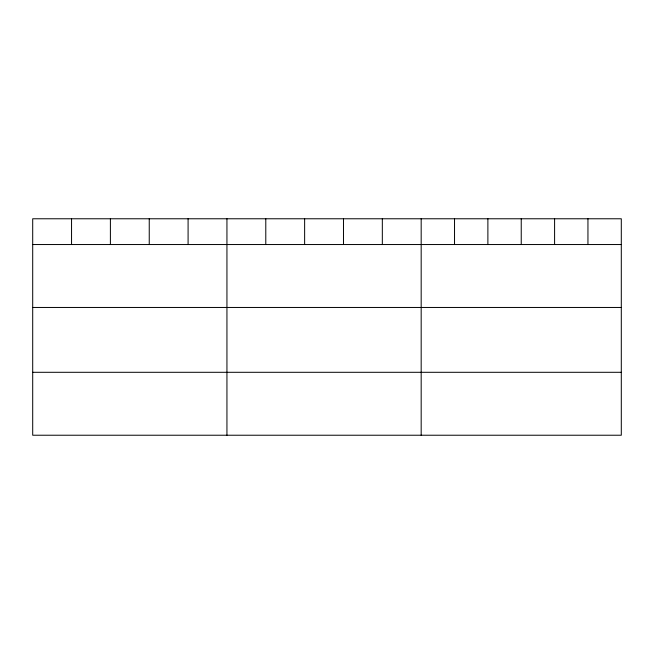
<?xml version="1.0" encoding="UTF-8"?>
<svg xmlns="http://www.w3.org/2000/svg" width="654" height="654" viewBox="0 0 654 654"><rect width="100%" height="100%" fill="white"/><g stroke="black" fill="none" stroke-linecap="round" stroke-linejoin="round"><path stroke-width="0.98" d="M621.3 244.539L621.3 435.229L32.7 435.229L32.7 218.771L621.3 218.771L621.3 244.539L32.7 244.539M32.7 307.462L621.3 307.462M32.7 372.298L621.3 372.298M587.946 218.771L587.946 244.539M554.592 218.771L554.592 244.539M521.238 218.771L521.238 244.539M487.884 218.771L487.884 244.539M454.53 218.771L454.53 244.539M421.176 218.771L421.176 435.229M382.328 218.771L382.328 244.539M343.481 218.771L343.481 244.539M304.633 218.771L304.633 244.539M265.786 218.771L265.786 244.539M226.938 218.771L226.938 435.229M188.09 218.771L188.09 244.539M149.243 218.771L149.243 244.539M110.395 218.771L110.395 244.539M71.548 218.771L71.548 244.539"/></g></svg>
